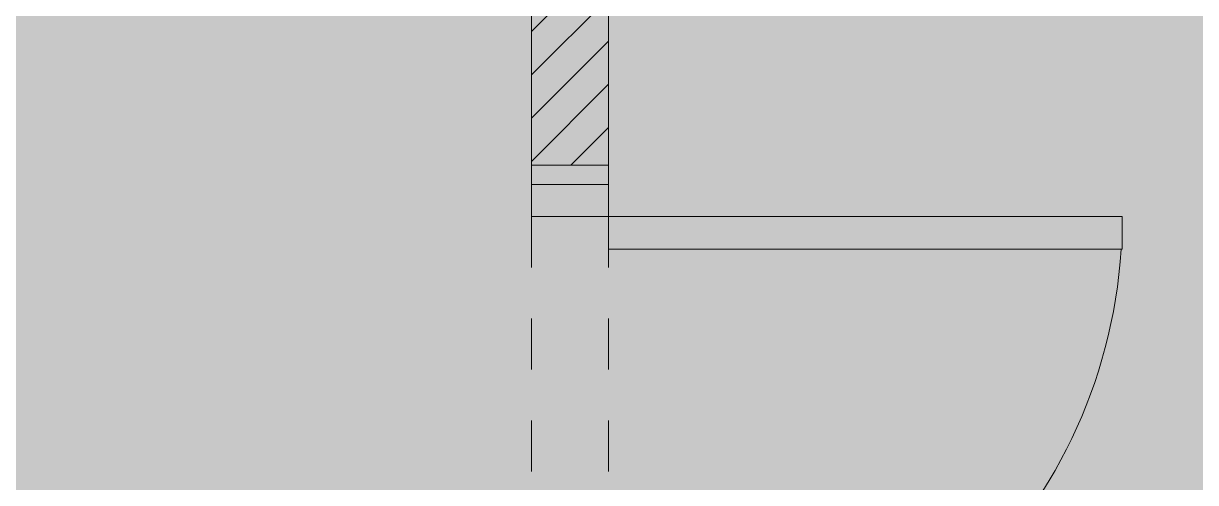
# Model space of a CAD drawing. Header units: millimetres. Extents: x -18512 to 101824, y -95768 to 52898.
# Drawn here: x 71976 to 73802, y -56835 to -56120 of the extents above; entities that cross this region are included whole.
import ezdxf

# ---------------------------------------------------------------- set-up
doc = ezdxf.new("R2010")
doc.units = ezdxf.units.MM
doc.header["$LTSCALE"] = 25
doc.linetypes.add('Dash', pattern=[6.35, 3.175, -3.175])
doc.layers.get('0').update_dxf_attribs({"color": 254, "lineweight": 0})
for name, color, linetype, lineweight in [('A-DOOR', 31, 'Continuous', 18), ('A-WOODEN DOOR FRAM', 9, 'Continuous', 9), ('hatch', 252, 'Continuous', 0), ('I-WALL', 2, 'Continuous', 9)]:
    doc.layers.add(name, color=color, linetype=linetype, lineweight=lineweight)
doc.layers.add('AR WALL HATCH', color=8, linetype='Continuous')

msp = doc.modelspace()

# ---------------------------------------------------------------- hatches: boundary and pattern name
at = {"transparency": 33554523}
h = msp.add_hatch(color=9, dxfattribs=at)
h.dxf.hatch_style = 1
edge = h.paths.add_edge_path(flags=16)
edge.add_arc((124671, -51457.4), 51648, 179.63567, 180.36433, ccw=False)
edge.add_line((73024, -51128.9), (73024, -51785.8))
h.paths.add_polyline_path([(70753.1, -58307), (70753.1, -50652.4), (75953.1, -50652.4), (75953.1, -58307)])
edge = h.paths.add_edge_path(flags=16)
edge.add_arc((-664.9, -51457.4), 73689.6, -0.255351, 0.255351, ccw=False)
edge.add_line((73024, -51785.8), (73024, -51128.9))
at = {"layer": 'AR WALL HATCH', "lineweight": 5}
h = msp.add_hatch(dxfattribs=at)
h.set_pattern_fill('ANSI31', color=256, scale=15, angle=90, style=0)
h.set_pattern_definition([(225, (9411.8, 69501.06), (33.67596, -33.67596), [])])
h.paths.add_polyline_path([(72767.8, -56340.5), (72887.8, -56340.5), (72887.8, -54280.2), (72767.8, -54280.2)])

# ---------------------------------------------------------------- linework, layer by layer
at = {"layer": 'A-DOOR', "lineweight": 18}
for p, q in [((72767.8, -56370.5), (72767.8, -56420.5)), ((72887.8, -56420.5), (72887.8, -56370.5)), ((72767.8, -56420.5), (72887.8, -56420.5)), ((72887.8, -56420.5), (72767.8, -56420.5)), ((72887.8, -56420.5), (73687.7, -56420.5)), ((72887.8, -56471.5), (72887.8, -56420.5)), ((73687.7, -56420.5), (73687.7, -56471.5)), ((73687.7, -56471.5), (72887.8, -56471.5))]:
    msp.add_line(p, q, dxfattribs=at)
at = {"layer": 'A-DOOR'}
msp.add_arc((72887.8, -56420.5), 800, 270, 356.3449, dxfattribs=at)
at = {"layer": 'A-WOODEN DOOR FRAM'}
msp.add_lwpolyline([(72887.8, -56370.5), (72767.8, -56370.5), (72767.8, -56340.5), (72887.8, -56340.5)], close=True, dxfattribs=at)
at = {"layer": 'hatch', "linetype": 'Dash', "lineweight": 9}
for p, q in [((72767.8, -56420.5), (72767.8, -57220.5)), ((72887.8, -56420.5), (72887.8, -57220.5))]:
    msp.add_line(p, q, dxfattribs=at)
at = {"layer": 'I-WALL'}
for p, q in [((72767.8, -54280.2), (72767.8, -56340.5)), ((72887.8, -56340.5), (72887.8, -56099))]:
    msp.add_line(p, q, dxfattribs=at)

doc.saveas('drawing.dxf')
